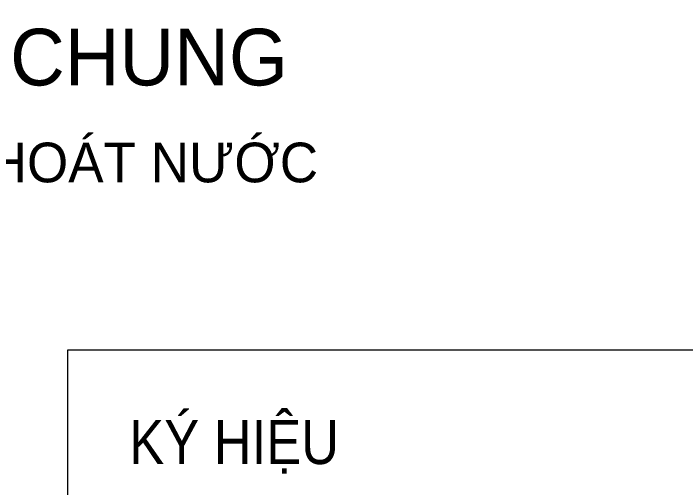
# Model space of a CAD drawing. Header units: millimetres. Extents: x -294625 to 2136527, y -251383 to 128331.
# Drawn here: x 1572648 to 1580063, y -229242 to -224012 of the extents above; entities that cross this region are included whole.
import ezdxf
from ezdxf.enums import TextEntityAlignment as Align

# ---------------------------------------------------------------- set-up
doc = ezdxf.new("R2010")
doc.units = ezdxf.units.MM
doc.linetypes.add('CONTINOUS', pattern=[0])
doc.layers.add('00-N-GHI CHU', color=7, linetype='Continuous', lineweight=9)
doc.layers.add('00-N-TEXT', color=7, linetype='CONTINOUS', lineweight=9)
doc.styles.add('AVANTH', font='', dxfattribs={"width": 0.85})
doc.styles.add('NU-ARIAL', font='arial.ttf')
doc.styles.get('AVANTH').set_extended_font_data('.VnAvantH')

msp = doc.modelspace()

# ---------------------------------------------------------------- linework, layer by layer
at = {"layer": '00-N-GHI CHU'}
for p, q in [((1573248.5, -251382.9), (1573248.5, -227721.8)), ((1573248.5, -227721.8), (1593423.2, -227721.8))]:
    msp.add_line(p, q, dxfattribs=at)

# ---------------------------------------------------------------- texts
at = {"layer": '00-N-TEXT', "color": 7, "style": 'AVANTH'}
for s, height, p in [('ký hiÖu CHUNG', 625, (1572355.3, -224806.3)), ('phÇn: CÊP THO¸T N¦íC', 437.5, (1572355.3, -225874.9))]:
    msp.add_text(s, height=height, dxfattribs=at).set_placement(p, align=Align.CENTER)
at = {"layer": '00-N-TEXT', "color": 7, "style": 'NU-ARIAL', "width": 0.85}
msp.add_text('KÝ HIỆU', height=487.14, dxfattribs=at).set_placement((1573926.2, -228982.5))

doc.saveas('drawing.dxf')
